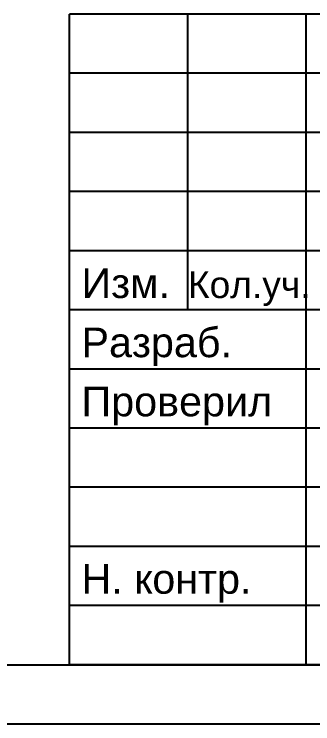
# Model space of a CAD drawing. Header units: metres. Extents: x -1525 to -1043, y -1331 to -1144.
# Drawn here: x -1483.69 to -1481.17, y -1264.81 to -1258.81 of the extents above; entities that cross this region are included whole.
import ezdxf

# ---------------------------------------------------------------- set-up
doc = ezdxf.new("R2010")
doc.units = ezdxf.units.M
doc.header["$MEASUREMENT"] = 0
doc.layers.add('ELPROJECT', color=7, linetype='Continuous')
doc.styles.add('ELPROJECT', font='Arial')

msp = doc.modelspace()

# ---------------------------------------------------------------- linework, layer by layer
at = {"layer": 'ELPROJECT'}
for p, q in [((-1476.72162835, -1258.80735083), (-1483.22162835, -1258.80735083)), ((-1483.22162835, -1264.30735083), (-1483.22162835, -1258.80735083)), ((-1482.22162835, -1261.30735083), (-1482.22162835, -1258.80735083)), ((-1481.22162835, -1264.30735083), (-1481.22162835, -1258.80735083)), ((-1476.72162835, -1259.30735083), (-1483.22162835, -1259.30735083)), ((-1476.72162835, -1259.80735083), (-1483.22162835, -1259.80735083)), ((-1476.72162835, -1260.30735083), (-1483.22162835, -1260.30735083)), ((-1476.72162835, -1260.80735083), (-1483.22162835, -1260.80735083)), ((-1476.72162835, -1261.30735083), (-1483.22162835, -1261.30735083)), ((-1476.72162835, -1261.80735083), (-1483.22162835, -1261.80735083)), ((-1476.72162835, -1262.30735083), (-1483.22162835, -1262.30735083)), ((-1476.72162835, -1262.80735083), (-1483.22162835, -1262.80735083)), ((-1476.72162835, -1263.30735083), (-1483.22162835, -1263.30735083)), ((-1476.72162835, -1263.80735083), (-1483.22162835, -1263.80735083)), ((-1504.22162835, -1264.30735083), (-1464.72162835, -1264.30735083)), ((-1464.72162835, -1264.30735083), (-1483.22162835, -1264.30735083)), ((-1506.22162835, -1264.80735083), (-1464.22162835, -1264.80735083))]:
    msp.add_line(p, q, dxfattribs=at)

# ---------------------------------------------------------------- texts
at = {"layer": 'ELPROJECT', "style": 'ELPROJECT'}
for s, height, p in [('Изм.', 0.25, (-1483.12162835, -1261.20735083)), ('Кол.уч.', 0.225, (-1482.22162835, -1261.20735083)), ('Разраб.', 0.25, (-1483.12162835, -1261.70735083)), ('Проверил', 0.25, (-1483.12162835, -1262.20735083)), ('Н. контр.', 0.25, (-1483.12162835, -1263.70735083))]:
    msp.add_text(s, height=height, dxfattribs=at).set_placement(p)

doc.saveas('drawing.dxf')
